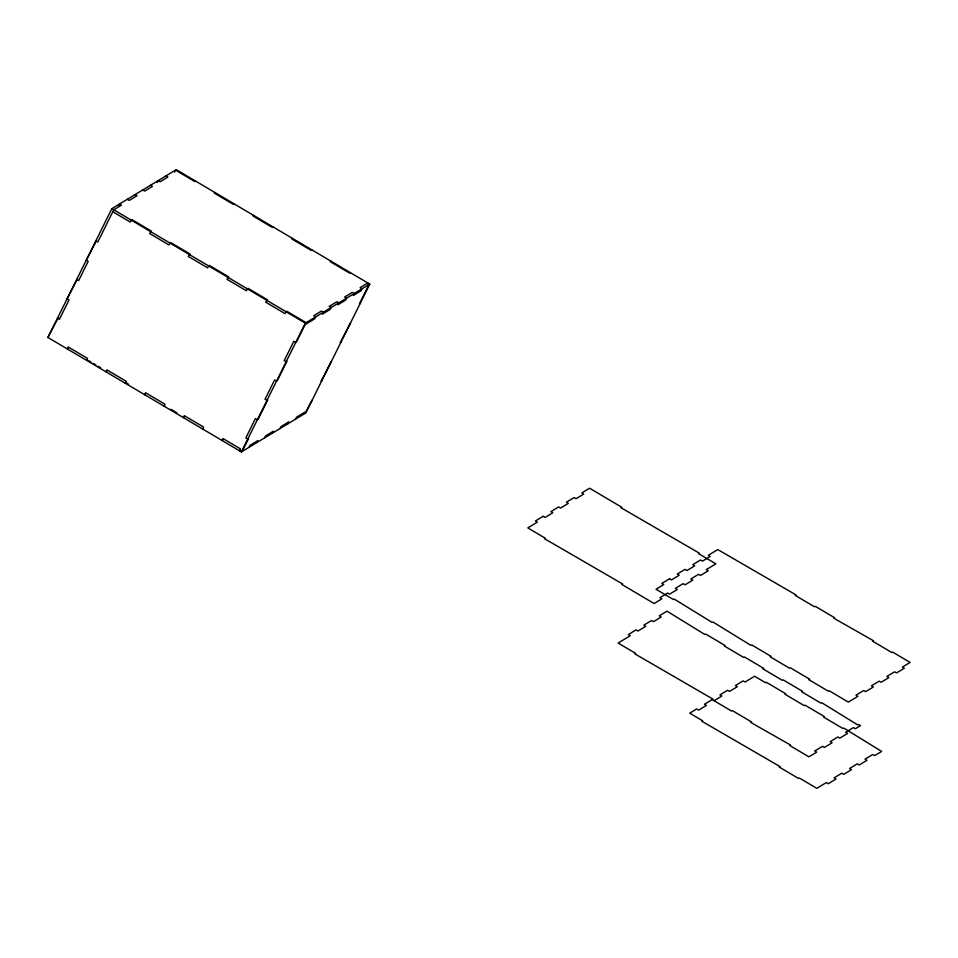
<?xml version="1.0" encoding="UTF-8"?>
<svg xmlns="http://www.w3.org/2000/svg" width="958" height="958" viewBox="0 0 958 958"><rect width="100%" height="100%" fill="white"/><g stroke="black" fill="none" stroke-linecap="round" stroke-linejoin="round"><path stroke-width="1.44" d="M47.9 337.456L111.835 208.664L176.296 169.662L369.776 284.131L305.841 412.922L241.38 451.925L47.9 337.456L58.258 317.673L57.492 318.14L59.42 319.289L69.012 299.962L67.084 298.824L76.808 280.323M95.98 241.679L86.256 260.181L88.196 261.33L78.604 280.646L76.676 279.508L77.442 279.029M118.612 205.922L119.57 203.982L121.498 205.132L113.763 209.814L97.788 242.015L95.848 240.865L96.626 240.398M157.28 182.523L158.238 180.583L160.178 181.733L167.913 177.05L165.974 175.901M174.56 172.069L175.518 170.129L194.869 181.577L195.636 181.11M241.38 451.925L305.315 323.133L369.776 284.131M242.158 451.457L248.553 438.572L247.775 439.051L245.847 437.902L255.427 418.586L257.367 419.724L258.145 419.257L267.725 399.941L266.959 400.408L265.019 399.258L274.611 379.943L276.551 381.092L277.317 380.625L286.909 361.298L286.131 361.765L284.203 360.627L293.795 341.311L295.723 342.449L296.501 341.982L306.093 322.666L286.741 311.218L285.005 313.613L265.665 302.165L267.39 299.77L248.05 288.322L246.314 290.729L226.962 279.281L228.699 276.874L209.347 265.426L207.611 267.833L188.271 256.385L189.995 253.99L170.656 242.542L168.919 244.937L149.568 233.489L151.304 231.094L131.953 219.645L130.228 222.04L112.805 211.742M249.116 447.242L250.074 445.314L257.81 440.632L256.852 442.56M264.588 437.89L265.546 435.95L273.281 431.268L272.323 433.208M280.059 428.525L281.017 426.597L288.753 421.915L287.795 423.843M295.531 419.161L296.489 417.233L306.021 411.461M305.063 413.389L312.236 400.049M214.987 192.558L214.221 193.025L233.56 204.473L234.339 204.006M253.69 215.454L252.912 215.921L272.264 227.369L273.03 226.902M68.018 348.437L67.252 348.904L68.21 346.976L87.561 358.424L86.591 360.352L87.37 359.885M292.382 238.35L291.603 238.817L310.955 250.254L311.733 249.787M106.721 371.333L105.943 371.8L106.901 369.872L126.252 381.32L125.294 383.248L126.061 382.781L128.48 384.206M331.073 261.235L330.306 261.702L349.658 273.15L350.424 272.683M145.412 394.229L144.646 394.696L145.604 392.756L164.944 404.204L163.986 406.144L164.764 405.677M367.836 282.981L360.1 287.663L362.04 288.813L361.082 290.741L353.346 295.423L354.304 293.495L352.364 292.346L344.629 297.028L346.568 298.166L345.61 300.105L337.875 304.788L338.833 302.848L336.905 301.71L329.169 306.392L331.097 307.53L330.139 309.458L322.403 314.14L323.361 312.212L321.433 311.063L313.697 315.745L315.625 316.894L314.667 318.822L305.135 324.594M360.184 303.447L359.406 303.914L368.998 284.598L367.07 283.448M184.116 417.113L183.337 417.58L184.295 415.652L203.647 427.1L202.689 429.028L203.455 428.561M350.592 322.774L340.234 342.557L341 342.09M331.408 361.406L321.05 381.188L321.828 380.721M222.807 440.009L222.028 440.476L222.998 438.548L240.41 448.847L239.452 450.775L240.219 450.308M714.105 700.741L721.841 696.059L719.913 694.921L727.649 690.239L729.577 691.377L737.313 686.706L735.385 685.557L743.121 680.875L745.049 682.024L754.593 676.252L765.55 682.731L766.328 682.264L785.68 693.712L784.901 694.179L804.253 705.627L805.019 705.16L824.371 716.608L823.593 717.075L842.944 728.523L843.723 728.056L881.647 751.419L874.678 755.623L872.75 754.485L865.014 759.167L866.942 760.305L859.206 764.987L857.278 763.837L849.542 768.52L851.47 769.669L843.747 774.351L841.807 773.202L834.071 777.884L836.011 779.022L828.275 783.704L826.335 782.566L816.791 788.338L799.379 778.028L798.613 778.507L779.261 767.059L780.04 766.592L701.867 721.266L702.645 720.799L689.748 713.171L696.705 708.956L698.645 710.106L706.369 705.423L704.441 704.274L712.944 699.124L634.783 653.811L635.561 653.344L618.138 643.046L630.256 635.705L628.328 634.567L636.064 629.885L637.992 631.023L645.728 626.352L643.8 625.203L651.536 620.521L653.464 621.67L661.2 616.988L659.26 615.838L666.996 611.168L704.92 634.519L705.699 634.052L725.05 645.5L724.272 645.967L743.624 657.416L744.39 656.949L763.742 668.397L762.963 668.864L782.315 680.312L783.093 679.845L802.433 691.293L801.666 691.76L821.018 703.208L821.784 702.741L857.769 724.955L858.548 724.487L860.488 725.625L855.326 728.751L853.386 727.601L845.651 732.283L847.59 733.433L839.855 738.115L837.927 736.965L830.191 741.648L832.119 742.785L824.383 747.468L822.455 746.33L814.719 751L816.647 752.15L808.911 756.832L789.572 745.384L790.338 744.917L750.868 722.488L751.647 722.021L732.295 710.573L731.529 711.04L712.177 699.591M150.514 185.265L152.442 186.415L144.706 191.085L142.778 189.947M135.042 194.63L136.97 195.767L129.234 200.45L127.306 199.3M111.835 208.664L305.315 323.133M88.579 360.603L90.998 362.028M93.417 363.465L95.836 364.89M98.255 366.327L100.674 367.752M170.811 409.246L176.859 412.826M543.162 516.302L535.426 520.984L537.354 522.122L527.822 527.894L545.234 538.204L544.467 538.671L622.628 583.985L621.85 584.452L654.098 603.528L661.834 598.846L659.906 597.708L667.642 593.026L669.57 594.176L677.306 589.493L675.366 588.344L683.102 583.661L685.042 584.811L692.778 580.129L690.838 578.991L698.574 574.309L700.514 575.447L708.249 570.776L706.309 569.627L715.854 563.855L698.442 553.556L699.208 553.089L621.047 507.764L621.814 507.297L589.577 488.221L581.841 492.903L583.769 494.041L576.033 498.723L574.105 497.585L566.37 502.255L568.298 503.405L560.562 508.087L558.634 506.938L550.898 511.62L552.826 512.758L545.09 517.44L543.162 516.302M669.57 578.74L661.834 583.422L663.762 584.56L656.026 589.242L673.438 599.552L674.216 599.073L712.141 622.437L712.908 621.97L750.832 645.333L751.611 644.866L770.962 656.314L770.184 656.781L789.536 668.229L790.302 667.762L809.654 679.21L808.875 679.677L828.227 691.125L829.005 690.646L848.345 702.094L857.889 696.322L855.949 695.185L863.685 690.502L865.625 691.652L873.361 686.97L871.421 685.82L879.157 681.138L881.097 682.288L888.832 677.605L886.892 676.456L894.628 671.786L896.568 672.923L904.304 668.241L902.364 667.103L910.1 662.421L892.688 652.123L891.91 652.59L872.57 641.141L873.337 640.674L833.867 618.245L834.646 617.778L815.294 606.33L814.516 606.797L795.176 595.349L795.942 594.882L717.781 549.569L708.237 555.341L710.177 556.478L702.442 561.16L700.502 560.023L692.766 564.705L694.706 565.843L686.97 570.525L685.03 569.375L677.294 574.058L679.234 575.207L671.498 579.889L669.57 578.74"/></g></svg>
